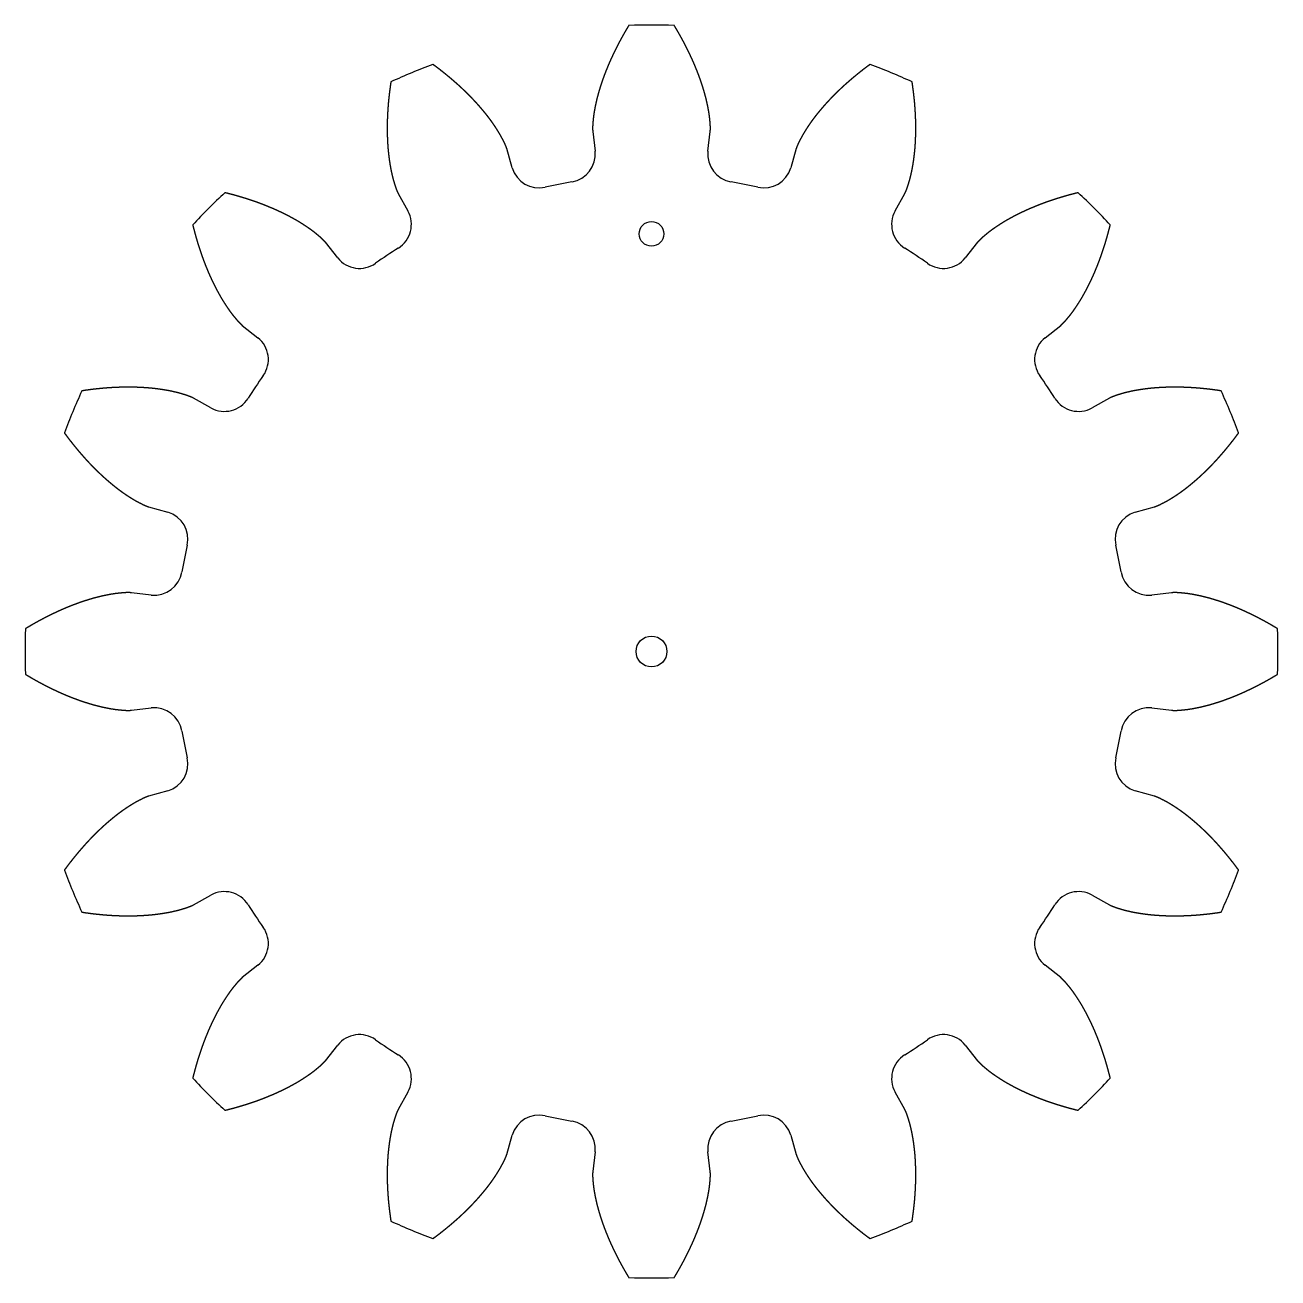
# Model space of a CAD drawing. Header units: millimetres. Extents: x -203 to 202, y -202 to 203.
import ezdxf

# ---------------------------------------------------------------- set-up
doc = ezdxf.new("R2010")
doc.units = ezdxf.units.MM
doc.layers.get('0').update_dxf_attribs({"linetype": 'CONTINUOUS'})

msp = doc.modelspace()

# ---------------------------------------------------------------- linework, layer by layer
for p, q in [((-18.98, 168.08), (-18.26, 161.69)), ((18.26, 161.69), (18.98, 168.08)), ((-45.01, 156.37), (-46.78, 162.55)), ((46.78, 162.55), (45.01, 156.37)), ((-81.86, 148.02), (-78.75, 142.4)), ((78.75, 142.4), (81.86, 148.02)), ((-101.42, 127.24), (-105.43, 132.27)), ((105.43, 132.27), (101.42, 127.24)), ((-132.27, 105.43), (-127.24, 101.42)), ((127.24, 101.42), (132.27, 105.43)), ((-142.4, 78.75), (-148.02, 81.86)), ((148.02, 81.86), (142.4, 78.75)), ((-162.55, 46.78), (-156.37, 45.01)), ((156.37, 45.01), (162.55, 46.78)), ((-161.69, 18.26), (-168.08, 18.98)), ((168.08, 18.98), (161.69, 18.26)), ((-168.08, -18.98), (-161.69, -18.26)), ((161.69, -18.26), (168.08, -18.98)), ((-156.37, -45.01), (-162.55, -46.78)), ((162.55, -46.78), (156.37, -45.01)), ((-148.02, -81.86), (-142.4, -78.75)), ((142.4, -78.75), (148.02, -81.86)), ((-127.24, -101.42), (-132.27, -105.43)), ((132.27, -105.43), (127.24, -101.42)), ((-105.43, -132.27), (-101.42, -127.24)), ((101.42, -127.24), (105.43, -132.27)), ((-78.75, -142.4), (-81.86, -148.02)), ((81.86, -148.02), (78.75, -142.4)), ((-46.78, -162.55), (-45.01, -156.37)), ((45.01, -156.37), (46.78, -162.55)), ((-18.26, -161.69), (-18.98, -168.08)), ((18.98, -168.08), (18.26, -161.69))]:
    msp.add_line(p, q)
for centre, radius in [((0, 135), 4), ((0, 0), 5)]:
    msp.add_circle(centre, radius)
for centre, radius, start, end in [((0, 0), 202.5, 87.9168, 92.0832), ((0, 0), 202.5, 110.4168, 114.5832), ((0, 0), 202.5, 65.4168, 69.5832), ((-27.2, 160.68), 9, -80.391, 6.4431), ((27.2, 160.68), 9, 173.5569, -99.609), ((-36.36, 158.86), 9, -163.9431, -77.109), ((36.36, 158.86), 9, -102.891, -16.0569), ((0, 0), 153.97, 99.609, 102.891), ((0, 0), 153.97, 77.109, 80.391), ((0, 0), 202.5, 132.9168, 137.0832), ((0, 0), 202.5, 42.9168, 47.0832), ((-86.62, 138.04), 9, -57.891, 28.9431), ((86.62, 138.04), 9, 151.0569, -122.109), ((0, 0), 153.97, 122.109, 125.391), ((0, 0), 153.97, 54.609, 57.891), ((-94.38, 132.85), 9, -141.4431, -54.609), ((94.38, 132.85), 9, -125.391, -38.5569), ((-132.85, 94.38), 9, -35.391, 51.4431), ((132.85, 94.38), 9, 128.5569, -144.609), ((0, 0), 153.97, 144.609, 147.891), ((0, 0), 153.97, 32.109, 35.391), ((0, 0), 202.5, 155.4168, 159.5832), ((-138.04, 86.62), 9, -118.9431, -32.109), ((138.04, 86.62), 9, -147.891, -61.0569), ((0, 0), 202.5, 20.4168, 24.5832), ((-158.86, 36.36), 9, -12.891, 73.9431), ((158.86, 36.36), 9, 106.0569, -167.109), ((0, 0), 153.97, 167.109, 170.391), ((0, 0), 153.97, 9.609, 12.891), ((-160.68, 27.2), 9, -96.4431, -9.609), ((160.68, 27.2), 9, -170.391, -83.5569), ((0, 0), 202.5, 177.9168, -177.9168), ((0, 0), 202.5, -2.0832, 2.0832), ((-160.68, -27.2), 9, 9.609, 96.4431), ((160.68, -27.2), 9, 83.5569, 170.391), ((0, 0), 153.97, -170.391, -167.109), ((0, 0), 153.97, -12.891, -9.609), ((-158.86, -36.36), 9, -73.9431, 12.891), ((158.86, -36.36), 9, 167.109, -106.0569), ((0, 0), 202.5, -159.5832, -155.4168), ((0, 0), 202.5, -24.5832, -20.4168), ((-138.04, -86.62), 9, 32.109, 118.9431), ((138.04, -86.62), 9, 61.0569, 147.891), ((0, 0), 153.97, -147.891, -144.609), ((0, 0), 153.97, -35.391, -32.109), ((-132.85, -94.38), 9, -51.4431, 35.391), ((132.85, -94.38), 9, 144.609, -128.5569), ((-94.38, -132.85), 9, 54.609, 141.4431), ((0, 0), 153.97, -125.391, -122.109), ((0, 0), 153.97, -57.891, -54.609), ((94.38, -132.85), 9, 38.5569, 125.391), ((-86.62, -138.04), 9, -28.9431, 57.891), ((86.62, -138.04), 9, 122.109, -151.0569), ((0, 0), 202.5, -137.0832, -132.9168), ((0, 0), 202.5, -47.0832, -42.9168), ((-36.36, -158.86), 9, 77.109, 163.9431), ((0, 0), 153.97, -102.891, -99.609), ((-27.2, -160.68), 9, -6.4431, 80.391), ((27.2, -160.68), 9, 99.609, -173.5569), ((0, 0), 153.97, -80.391, -77.109), ((36.36, -158.86), 9, 16.0569, 102.891), ((0, 0), 202.5, -114.5832, -110.4168), ((0, 0), 202.5, -69.5832, -65.4168), ((0, 0), 202.5, -92.0832, -87.9168)]:
    msp.add_arc(centre, radius, start, end)
for points in [[(-7.36, 202.37), (-7.42, 202.27), (-7.53, 202.08), (-7.7, 201.8), (-7.93, 201.42), (-8.21, 200.94), (-8.49, 200.47), (-8.77, 199.99), (-9.04, 199.51), (-9.31, 199.03), (-9.57, 198.55), (-9.84, 198.07), (-10.1, 197.59), (-10.35, 197.11), (-10.61, 196.63), (-10.86, 196.15), (-11.11, 195.67), (-11.35, 195.18), (-11.6, 194.7), (-11.84, 194.21), (-12.07, 193.73), (-12.31, 193.24), (-12.54, 192.76), (-12.76, 192.27), (-12.99, 191.78), (-13.21, 191.3), (-13.42, 190.81), (-13.64, 190.32), (-13.85, 189.83), (-14.06, 189.34), (-14.26, 188.85), (-14.46, 188.36), (-14.66, 187.87), (-14.85, 187.38), (-15.04, 186.89), (-15.23, 186.4), (-15.41, 185.9), (-15.59, 185.41), (-15.77, 184.92), (-15.94, 184.43), (-16.11, 183.93), (-16.27, 183.44), (-16.43, 182.94), (-16.59, 182.45), (-16.74, 181.95), (-16.89, 181.46), (-17.04, 180.96), (-17.18, 180.47), (-17.31, 179.97), (-17.45, 179.48), (-17.57, 178.98), (-17.7, 178.48), (-17.82, 177.99), (-17.93, 177.49), (-18.04, 176.99), (-18.15, 176.5), (-18.25, 176), (-18.34, 175.5), (-18.43, 175.01), (-18.52, 174.51), (-18.6, 174.01), (-18.68, 173.52), (-18.74, 173.02), (-18.8, 172.52), (-18.85, 172.03), (-18.9, 171.53), (-18.94, 171.04), (-18.98, 170.54), (-19.01, 170.05), (-19.04, 169.55), (-19.04, 169.06), (-19.03, 168.67), (-19.01, 168.37), (-18.99, 168.17), (-18.98, 168.08)], [(18.98, 168.08), (18.99, 168.17), (19.01, 168.37), (19.03, 168.67), (19.04, 169.06), (19.04, 169.55), (19.01, 170.05), (18.98, 170.54), (18.94, 171.04), (18.9, 171.53), (18.85, 172.03), (18.8, 172.52), (18.74, 173.02), (18.68, 173.52), (18.6, 174.01), (18.52, 174.51), (18.43, 175.01), (18.34, 175.5), (18.25, 176), (18.15, 176.5), (18.04, 176.99), (17.93, 177.49), (17.82, 177.99), (17.7, 178.48), (17.57, 178.98), (17.45, 179.48), (17.31, 179.97), (17.18, 180.47), (17.04, 180.96), (16.89, 181.46), (16.74, 181.95), (16.59, 182.45), (16.43, 182.94), (16.27, 183.44), (16.11, 183.93), (15.94, 184.43), (15.77, 184.92), (15.59, 185.41), (15.41, 185.9), (15.23, 186.4), (15.04, 186.89), (14.85, 187.38), (14.66, 187.87), (14.46, 188.36), (14.26, 188.85), (14.06, 189.34), (13.85, 189.83), (13.64, 190.32), (13.42, 190.81), (13.21, 191.3), (12.99, 191.78), (12.76, 192.27), (12.54, 192.76), (12.31, 193.24), (12.07, 193.73), (11.84, 194.21), (11.6, 194.7), (11.35, 195.18), (11.11, 195.67), (10.86, 196.15), (10.61, 196.63), (10.35, 197.11), (10.1, 197.59), (9.84, 198.07), (9.57, 198.55), (9.31, 199.03), (9.04, 199.51), (8.77, 199.99), (8.49, 200.47), (8.21, 200.94), (7.93, 201.42), (7.7, 201.8), (7.53, 202.08), (7.42, 202.27), (7.36, 202.37)], [(-46.78, 162.55), (-46.81, 162.64), (-46.87, 162.83), (-46.96, 163.11), (-47.1, 163.48), (-47.3, 163.93), (-47.51, 164.38), (-47.73, 164.82), (-47.96, 165.27), (-48.18, 165.71), (-48.42, 166.15), (-48.65, 166.59), (-48.9, 167.02), (-49.15, 167.46), (-49.41, 167.89), (-49.67, 168.31), (-49.94, 168.74), (-50.22, 169.16), (-50.49, 169.59), (-50.78, 170.01), (-51.06, 170.43), (-51.36, 170.84), (-51.65, 171.26), (-51.95, 171.67), (-52.26, 172.08), (-52.56, 172.49), (-52.88, 172.9), (-53.19, 173.3), (-53.51, 173.71), (-53.84, 174.11), (-54.16, 174.51), (-54.49, 174.91), (-54.83, 175.31), (-55.17, 175.7), (-55.51, 176.09), (-55.85, 176.49), (-56.2, 176.88), (-56.55, 177.26), (-56.91, 177.65), (-57.26, 178.04), (-57.62, 178.42), (-57.99, 178.8), (-58.35, 179.18), (-58.72, 179.56), (-59.1, 179.93), (-59.47, 180.31), (-59.85, 180.68), (-60.23, 181.05), (-60.62, 181.42), (-61, 181.79), (-61.39, 182.16), (-61.79, 182.52), (-62.18, 182.88), (-62.58, 183.24), (-62.98, 183.6), (-63.39, 183.96), (-63.79, 184.32), (-64.2, 184.67), (-64.61, 185.02), (-65.03, 185.37), (-65.45, 185.72), (-65.87, 186.07), (-66.29, 186.42), (-66.71, 186.76), (-67.14, 187.1), (-67.57, 187.44), (-68, 187.78), (-68.43, 188.12), (-68.87, 188.45), (-69.31, 188.79), (-69.75, 189.12), (-70.11, 189.38), (-70.37, 189.58), (-70.55, 189.71), (-70.64, 189.78)], [(70.64, 189.78), (70.55, 189.71), (70.37, 189.58), (70.11, 189.38), (69.75, 189.12), (69.31, 188.79), (68.87, 188.45), (68.43, 188.12), (68, 187.78), (67.57, 187.44), (67.14, 187.1), (66.71, 186.76), (66.29, 186.42), (65.87, 186.07), (65.45, 185.72), (65.03, 185.37), (64.61, 185.02), (64.2, 184.67), (63.79, 184.32), (63.39, 183.96), (62.98, 183.6), (62.58, 183.24), (62.18, 182.88), (61.79, 182.52), (61.39, 182.16), (61, 181.79), (60.62, 181.42), (60.23, 181.05), (59.85, 180.68), (59.47, 180.31), (59.1, 179.93), (58.72, 179.56), (58.35, 179.18), (57.99, 178.8), (57.62, 178.42), (57.26, 178.04), (56.91, 177.65), (56.55, 177.26), (56.2, 176.88), (55.85, 176.49), (55.51, 176.09), (55.17, 175.7), (54.83, 175.31), (54.49, 174.91), (54.16, 174.51), (53.84, 174.11), (53.51, 173.71), (53.19, 173.3), (52.88, 172.9), (52.56, 172.49), (52.26, 172.08), (51.95, 171.67), (51.65, 171.26), (51.36, 170.84), (51.06, 170.43), (50.78, 170.01), (50.49, 169.59), (50.22, 169.16), (49.94, 168.74), (49.67, 168.31), (49.41, 167.89), (49.15, 167.46), (48.9, 167.02), (48.65, 166.59), (48.42, 166.15), (48.18, 165.71), (47.96, 165.27), (47.73, 164.82), (47.51, 164.38), (47.3, 163.93), (47.1, 163.48), (46.96, 163.11), (46.87, 162.83), (46.81, 162.64), (46.78, 162.55)], [(-84.24, 184.15), (-84.26, 184.04), (-84.29, 183.82), (-84.34, 183.49), (-84.41, 183.05), (-84.48, 182.5), (-84.56, 181.96), (-84.63, 181.41), (-84.7, 180.87), (-84.76, 180.32), (-84.83, 179.78), (-84.89, 179.23), (-84.94, 178.69), (-85, 178.15), (-85.05, 177.6), (-85.1, 177.06), (-85.14, 176.52), (-85.18, 175.98), (-85.22, 175.44), (-85.26, 174.9), (-85.29, 174.36), (-85.32, 173.83), (-85.35, 173.29), (-85.37, 172.75), (-85.39, 172.22), (-85.41, 171.68), (-85.42, 171.15), (-85.43, 170.61), (-85.44, 170.08), (-85.44, 169.55), (-85.44, 169.02), (-85.44, 168.49), (-85.44, 167.96), (-85.43, 167.43), (-85.41, 166.91), (-85.4, 166.38), (-85.38, 165.86), (-85.36, 165.33), (-85.33, 164.81), (-85.3, 164.29), (-85.27, 163.77), (-85.23, 163.25), (-85.19, 162.73), (-85.15, 162.21), (-85.1, 161.7), (-85.05, 161.18), (-84.99, 160.67), (-84.93, 160.16), (-84.87, 159.65), (-84.8, 159.14), (-84.73, 158.63), (-84.65, 158.12), (-84.57, 157.62), (-84.49, 157.12), (-84.4, 156.62), (-84.31, 156.12), (-84.21, 155.62), (-84.11, 155.13), (-84, 154.63), (-83.89, 154.14), (-83.78, 153.65), (-83.66, 153.16), (-83.53, 152.68), (-83.39, 152.2), (-83.25, 151.72), (-83.1, 151.24), (-82.95, 150.77), (-82.8, 150.3), (-82.64, 149.83), (-82.47, 149.36), (-82.29, 148.9), (-82.13, 148.54), (-82, 148.28), (-81.9, 148.1), (-81.86, 148.02)], [(81.86, 148.02), (81.9, 148.1), (82, 148.28), (82.13, 148.54), (82.29, 148.9), (82.47, 149.36), (82.64, 149.83), (82.8, 150.3), (82.95, 150.77), (83.1, 151.24), (83.25, 151.72), (83.39, 152.2), (83.53, 152.68), (83.66, 153.16), (83.78, 153.65), (83.89, 154.14), (84, 154.63), (84.11, 155.13), (84.21, 155.62), (84.31, 156.12), (84.4, 156.62), (84.49, 157.12), (84.57, 157.62), (84.65, 158.12), (84.73, 158.63), (84.8, 159.14), (84.87, 159.65), (84.93, 160.16), (84.99, 160.67), (85.05, 161.18), (85.1, 161.7), (85.15, 162.21), (85.19, 162.73), (85.23, 163.25), (85.27, 163.77), (85.3, 164.29), (85.33, 164.81), (85.36, 165.33), (85.38, 165.86), (85.4, 166.38), (85.41, 166.91), (85.43, 167.43), (85.44, 167.96), (85.44, 168.49), (85.44, 169.02), (85.44, 169.55), (85.44, 170.08), (85.43, 170.61), (85.42, 171.15), (85.41, 171.68), (85.39, 172.22), (85.37, 172.75), (85.35, 173.29), (85.32, 173.83), (85.29, 174.36), (85.26, 174.9), (85.22, 175.44), (85.18, 175.98), (85.14, 176.52), (85.1, 177.06), (85.05, 177.6), (85, 178.15), (84.94, 178.69), (84.89, 179.23), (84.83, 179.78), (84.76, 180.32), (84.7, 180.87), (84.63, 181.41), (84.56, 181.96), (84.48, 182.5), (84.41, 183.05), (84.34, 183.49), (84.29, 183.82), (84.26, 184.04), (84.24, 184.15)], [(-105.43, 132.27), (-105.49, 132.35), (-105.61, 132.5), (-105.81, 132.72), (-106.08, 133.01), (-106.43, 133.35), (-106.8, 133.68), (-107.17, 134.01), (-107.55, 134.33), (-107.93, 134.65), (-108.31, 134.97), (-108.7, 135.29), (-109.09, 135.6), (-109.49, 135.9), (-109.89, 136.2), (-110.3, 136.49), (-110.71, 136.78), (-111.13, 137.07), (-111.55, 137.35), (-111.97, 137.63), (-112.4, 137.91), (-112.83, 138.18), (-113.26, 138.46), (-113.69, 138.72), (-114.13, 138.99), (-114.57, 139.25), (-115.02, 139.5), (-115.46, 139.76), (-115.91, 140.01), (-116.37, 140.25), (-116.82, 140.5), (-117.28, 140.74), (-117.74, 140.98), (-118.2, 141.22), (-118.67, 141.45), (-119.14, 141.68), (-119.61, 141.91), (-120.08, 142.13), (-120.56, 142.35), (-121.03, 142.57), (-121.51, 142.79), (-122, 143), (-122.48, 143.21), (-122.97, 143.42), (-123.46, 143.62), (-123.95, 143.82), (-124.44, 144.02), (-124.93, 144.22), (-125.43, 144.41), (-125.93, 144.61), (-126.43, 144.8), (-126.93, 144.98), (-127.44, 145.17), (-127.94, 145.35), (-128.45, 145.52), (-128.96, 145.7), (-129.47, 145.87), (-129.99, 146.04), (-130.5, 146.21), (-131.02, 146.38), (-131.54, 146.54), (-132.06, 146.7), (-132.58, 146.86), (-133.1, 147.01), (-133.63, 147.17), (-134.16, 147.32), (-134.68, 147.47), (-135.21, 147.61), (-135.75, 147.75), (-136.28, 147.89), (-136.81, 148.03), (-137.24, 148.14), (-137.57, 148.22), (-137.78, 148.27), (-137.89, 148.3)], [(137.89, 148.3), (137.78, 148.27), (137.57, 148.22), (137.24, 148.14), (136.81, 148.03), (136.28, 147.89), (135.75, 147.75), (135.21, 147.61), (134.68, 147.47), (134.16, 147.32), (133.63, 147.17), (133.1, 147.01), (132.58, 146.86), (132.06, 146.7), (131.54, 146.54), (131.02, 146.38), (130.5, 146.21), (129.99, 146.04), (129.47, 145.87), (128.96, 145.7), (128.45, 145.52), (127.94, 145.35), (127.44, 145.17), (126.93, 144.98), (126.43, 144.8), (125.93, 144.61), (125.43, 144.41), (124.93, 144.22), (124.44, 144.02), (123.95, 143.82), (123.46, 143.62), (122.97, 143.42), (122.48, 143.21), (122, 143), (121.51, 142.79), (121.03, 142.57), (120.56, 142.35), (120.08, 142.13), (119.61, 141.91), (119.14, 141.68), (118.67, 141.45), (118.2, 141.22), (117.74, 140.98), (117.28, 140.74), (116.82, 140.5), (116.37, 140.25), (115.91, 140.01), (115.46, 139.76), (115.02, 139.5), (114.57, 139.25), (114.13, 138.99), (113.69, 138.72), (113.26, 138.46), (112.83, 138.18), (112.4, 137.91), (111.97, 137.63), (111.55, 137.35), (111.13, 137.07), (110.71, 136.78), (110.3, 136.49), (109.89, 136.2), (109.49, 135.9), (109.09, 135.6), (108.7, 135.29), (108.31, 134.97), (107.93, 134.65), (107.55, 134.33), (107.17, 134.01), (106.8, 133.68), (106.43, 133.35), (106.08, 133.01), (105.81, 132.72), (105.61, 132.5), (105.49, 132.35), (105.43, 132.27)], [(-148.3, 137.89), (-148.27, 137.78), (-148.22, 137.57), (-148.14, 137.24), (-148.03, 136.81), (-147.89, 136.28), (-147.75, 135.75), (-147.61, 135.21), (-147.47, 134.68), (-147.32, 134.16), (-147.17, 133.63), (-147.01, 133.1), (-146.86, 132.58), (-146.7, 132.06), (-146.54, 131.54), (-146.38, 131.02), (-146.21, 130.5), (-146.04, 129.99), (-145.87, 129.47), (-145.7, 128.96), (-145.52, 128.45), (-145.35, 127.94), (-145.17, 127.44), (-144.98, 126.93), (-144.8, 126.43), (-144.61, 125.93), (-144.41, 125.43), (-144.22, 124.93), (-144.02, 124.44), (-143.82, 123.95), (-143.62, 123.46), (-143.42, 122.97), (-143.21, 122.48), (-143, 122), (-142.79, 121.51), (-142.57, 121.03), (-142.35, 120.56), (-142.13, 120.08), (-141.91, 119.61), (-141.68, 119.14), (-141.45, 118.67), (-141.22, 118.2), (-140.98, 117.74), (-140.74, 117.28), (-140.5, 116.82), (-140.25, 116.37), (-140.01, 115.91), (-139.76, 115.46), (-139.5, 115.02), (-139.25, 114.57), (-138.99, 114.13), (-138.72, 113.69), (-138.46, 113.26), (-138.18, 112.83), (-137.91, 112.4), (-137.63, 111.97), (-137.35, 111.55), (-137.07, 111.13), (-136.78, 110.71), (-136.49, 110.3), (-136.2, 109.89), (-135.9, 109.49), (-135.6, 109.09), (-135.29, 108.7), (-134.97, 108.31), (-134.65, 107.93), (-134.33, 107.55), (-134.01, 107.17), (-133.68, 106.8), (-133.35, 106.43), (-133.01, 106.08), (-132.72, 105.81), (-132.5, 105.61), (-132.35, 105.49), (-132.27, 105.43)], [(132.27, 105.43), (132.35, 105.49), (132.5, 105.61), (132.72, 105.81), (133.01, 106.08), (133.35, 106.43), (133.68, 106.8), (134.01, 107.17), (134.33, 107.55), (134.65, 107.93), (134.97, 108.31), (135.29, 108.7), (135.6, 109.09), (135.9, 109.49), (136.2, 109.89), (136.49, 110.3), (136.78, 110.71), (137.07, 111.13), (137.35, 111.55), (137.63, 111.97), (137.91, 112.4), (138.18, 112.83), (138.46, 113.26), (138.72, 113.69), (138.99, 114.13), (139.25, 114.57), (139.5, 115.02), (139.76, 115.46), (140.01, 115.91), (140.25, 116.37), (140.5, 116.82), (140.74, 117.28), (140.98, 117.74), (141.22, 118.2), (141.45, 118.67), (141.68, 119.14), (141.91, 119.61), (142.13, 120.08), (142.35, 120.56), (142.57, 121.03), (142.79, 121.51), (143, 122), (143.21, 122.48), (143.42, 122.97), (143.62, 123.46), (143.82, 123.95), (144.02, 124.44), (144.22, 124.93), (144.41, 125.43), (144.61, 125.93), (144.8, 126.43), (144.98, 126.93), (145.17, 127.44), (145.35, 127.94), (145.52, 128.45), (145.7, 128.96), (145.87, 129.47), (146.04, 129.99), (146.21, 130.5), (146.38, 131.02), (146.54, 131.54), (146.7, 132.06), (146.86, 132.58), (147.01, 133.1), (147.17, 133.63), (147.32, 134.16), (147.47, 134.68), (147.61, 135.21), (147.75, 135.75), (147.89, 136.28), (148.03, 136.81), (148.14, 137.24), (148.22, 137.57), (148.27, 137.78), (148.3, 137.89)], [(-148.02, 81.86), (-148.1, 81.9), (-148.28, 82), (-148.54, 82.13), (-148.9, 82.29), (-149.36, 82.47), (-149.83, 82.64), (-150.3, 82.8), (-150.77, 82.95), (-151.24, 83.1), (-151.72, 83.25), (-152.2, 83.39), (-152.68, 83.53), (-153.16, 83.66), (-153.65, 83.78), (-154.14, 83.89), (-154.63, 84), (-155.13, 84.11), (-155.62, 84.21), (-156.12, 84.31), (-156.62, 84.4), (-157.12, 84.49), (-157.62, 84.57), (-158.12, 84.65), (-158.63, 84.73), (-159.14, 84.8), (-159.65, 84.87), (-160.16, 84.93), (-160.67, 84.99), (-161.18, 85.05), (-161.7, 85.1), (-162.21, 85.15), (-162.73, 85.19), (-163.25, 85.23), (-163.77, 85.27), (-164.29, 85.3), (-164.81, 85.33), (-165.33, 85.36), (-165.86, 85.38), (-166.38, 85.4), (-166.91, 85.41), (-167.43, 85.43), (-167.96, 85.44), (-168.49, 85.44), (-169.02, 85.44), (-169.55, 85.44), (-170.08, 85.44), (-170.61, 85.43), (-171.15, 85.42), (-171.68, 85.41), (-172.22, 85.39), (-172.75, 85.37), (-173.29, 85.35), (-173.83, 85.32), (-174.36, 85.29), (-174.9, 85.26), (-175.44, 85.22), (-175.98, 85.18), (-176.52, 85.14), (-177.06, 85.1), (-177.6, 85.05), (-178.15, 85), (-178.69, 84.94), (-179.23, 84.89), (-179.78, 84.83), (-180.32, 84.76), (-180.87, 84.7), (-181.41, 84.63), (-181.96, 84.56), (-182.5, 84.48), (-183.05, 84.41), (-183.49, 84.34), (-183.82, 84.29), (-184.04, 84.26), (-184.15, 84.24)], [(184.15, 84.24), (184.04, 84.26), (183.82, 84.29), (183.49, 84.34), (183.05, 84.41), (182.5, 84.48), (181.96, 84.56), (181.41, 84.63), (180.87, 84.7), (180.32, 84.76), (179.78, 84.83), (179.23, 84.89), (178.69, 84.94), (178.15, 85), (177.6, 85.05), (177.06, 85.1), (176.52, 85.14), (175.98, 85.18), (175.44, 85.22), (174.9, 85.26), (174.36, 85.29), (173.83, 85.32), (173.29, 85.35), (172.75, 85.37), (172.22, 85.39), (171.68, 85.41), (171.15, 85.42), (170.61, 85.43), (170.08, 85.44), (169.55, 85.44), (169.02, 85.44), (168.49, 85.44), (167.96, 85.44), (167.43, 85.43), (166.91, 85.41), (166.38, 85.4), (165.86, 85.38), (165.33, 85.36), (164.81, 85.33), (164.29, 85.3), (163.77, 85.27), (163.25, 85.23), (162.73, 85.19), (162.21, 85.15), (161.7, 85.1), (161.18, 85.05), (160.67, 84.99), (160.16, 84.93), (159.65, 84.87), (159.14, 84.8), (158.63, 84.73), (158.12, 84.65), (157.62, 84.57), (157.12, 84.49), (156.62, 84.4), (156.12, 84.31), (155.62, 84.21), (155.13, 84.11), (154.63, 84), (154.14, 83.89), (153.65, 83.78), (153.16, 83.66), (152.68, 83.53), (152.2, 83.39), (151.72, 83.25), (151.24, 83.1), (150.77, 82.95), (150.3, 82.8), (149.83, 82.64), (149.36, 82.47), (148.9, 82.29), (148.54, 82.13), (148.28, 82), (148.1, 81.9), (148.02, 81.86)], [(-189.78, 70.64), (-189.71, 70.55), (-189.58, 70.37), (-189.38, 70.11), (-189.12, 69.75), (-188.79, 69.31), (-188.45, 68.87), (-188.12, 68.43), (-187.78, 68), (-187.44, 67.57), (-187.1, 67.14), (-186.76, 66.71), (-186.42, 66.29), (-186.07, 65.87), (-185.72, 65.45), (-185.37, 65.03), (-185.02, 64.61), (-184.67, 64.2), (-184.32, 63.79), (-183.96, 63.39), (-183.6, 62.98), (-183.24, 62.58), (-182.88, 62.18), (-182.52, 61.79), (-182.16, 61.39), (-181.79, 61), (-181.42, 60.62), (-181.05, 60.23), (-180.68, 59.85), (-180.31, 59.47), (-179.93, 59.1), (-179.56, 58.72), (-179.18, 58.35), (-178.8, 57.99), (-178.42, 57.62), (-178.04, 57.26), (-177.65, 56.91), (-177.26, 56.55), (-176.88, 56.2), (-176.49, 55.85), (-176.09, 55.51), (-175.7, 55.17), (-175.31, 54.83), (-174.91, 54.49), (-174.51, 54.16), (-174.11, 53.84), (-173.71, 53.51), (-173.3, 53.19), (-172.9, 52.88), (-172.49, 52.56), (-172.08, 52.26), (-171.67, 51.95), (-171.26, 51.65), (-170.84, 51.36), (-170.43, 51.06), (-170.01, 50.78), (-169.59, 50.49), (-169.16, 50.22), (-168.74, 49.94), (-168.31, 49.67), (-167.89, 49.41), (-167.46, 49.15), (-167.02, 48.9), (-166.59, 48.65), (-166.15, 48.42), (-165.71, 48.18), (-165.27, 47.96), (-164.82, 47.73), (-164.38, 47.51), (-163.93, 47.3), (-163.48, 47.1), (-163.11, 46.96), (-162.83, 46.87), (-162.64, 46.81), (-162.55, 46.78)], [(162.55, 46.78), (162.64, 46.81), (162.83, 46.87), (163.11, 46.96), (163.48, 47.1), (163.93, 47.3), (164.38, 47.51), (164.82, 47.73), (165.27, 47.96), (165.71, 48.18), (166.15, 48.42), (166.59, 48.65), (167.02, 48.9), (167.46, 49.15), (167.89, 49.41), (168.31, 49.67), (168.74, 49.94), (169.16, 50.22), (169.59, 50.49), (170.01, 50.78), (170.43, 51.06), (170.84, 51.36), (171.26, 51.65), (171.67, 51.95), (172.08, 52.26), (172.49, 52.56), (172.9, 52.88), (173.3, 53.19), (173.71, 53.51), (174.11, 53.84), (174.51, 54.16), (174.91, 54.49), (175.31, 54.83), (175.7, 55.17), (176.09, 55.51), (176.49, 55.85), (176.88, 56.2), (177.26, 56.55), (177.65, 56.91), (178.04, 57.26), (178.42, 57.62), (178.8, 57.99), (179.18, 58.35), (179.56, 58.72), (179.93, 59.1), (180.31, 59.47), (180.68, 59.85), (181.05, 60.23), (181.42, 60.62), (181.79, 61), (182.16, 61.39), (182.52, 61.79), (182.88, 62.18), (183.24, 62.58), (183.6, 62.98), (183.96, 63.39), (184.32, 63.79), (184.67, 64.2), (185.02, 64.61), (185.37, 65.03), (185.72, 65.45), (186.07, 65.87), (186.42, 66.29), (186.76, 66.71), (187.1, 67.14), (187.44, 67.57), (187.78, 68), (188.12, 68.43), (188.45, 68.87), (188.79, 69.31), (189.12, 69.75), (189.38, 70.11), (189.58, 70.37), (189.71, 70.55), (189.78, 70.64)], [(-168.08, 18.98), (-168.17, 18.99), (-168.37, 19.01), (-168.67, 19.03), (-169.06, 19.04), (-169.55, 19.04), (-170.05, 19.01), (-170.54, 18.98), (-171.04, 18.94), (-171.53, 18.9), (-172.03, 18.85), (-172.52, 18.8), (-173.02, 18.74), (-173.52, 18.68), (-174.01, 18.6), (-174.51, 18.52), (-175.01, 18.43), (-175.5, 18.34), (-176, 18.25), (-176.5, 18.15), (-176.99, 18.04), (-177.49, 17.93), (-177.99, 17.82), (-178.48, 17.7), (-178.98, 17.57), (-179.48, 17.45), (-179.97, 17.31), (-180.47, 17.18), (-180.96, 17.04), (-181.46, 16.89), (-181.95, 16.74), (-182.45, 16.59), (-182.94, 16.43), (-183.44, 16.27), (-183.93, 16.11), (-184.43, 15.94), (-184.92, 15.77), (-185.41, 15.59), (-185.9, 15.41), (-186.4, 15.23), (-186.89, 15.04), (-187.38, 14.85), (-187.87, 14.66), (-188.36, 14.46), (-188.85, 14.26), (-189.34, 14.06), (-189.83, 13.85), (-190.32, 13.64), (-190.81, 13.42), (-191.3, 13.21), (-191.78, 12.99), (-192.27, 12.76), (-192.76, 12.54), (-193.24, 12.31), (-193.73, 12.07), (-194.21, 11.84), (-194.7, 11.6), (-195.18, 11.35), (-195.67, 11.11), (-196.15, 10.86), (-196.63, 10.61), (-197.11, 10.35), (-197.59, 10.1), (-198.07, 9.84), (-198.55, 9.57), (-199.03, 9.31), (-199.51, 9.04), (-199.99, 8.77), (-200.47, 8.49), (-200.94, 8.21), (-201.42, 7.93), (-201.8, 7.7), (-202.08, 7.53), (-202.27, 7.42), (-202.37, 7.36)], [(202.37, 7.36), (202.27, 7.42), (202.08, 7.53), (201.8, 7.7), (201.42, 7.93), (200.94, 8.21), (200.47, 8.49), (199.99, 8.77), (199.51, 9.04), (199.03, 9.31), (198.55, 9.57), (198.07, 9.84), (197.59, 10.1), (197.11, 10.35), (196.63, 10.61), (196.15, 10.86), (195.67, 11.11), (195.18, 11.35), (194.7, 11.6), (194.21, 11.84), (193.73, 12.07), (193.24, 12.31), (192.76, 12.54), (192.27, 12.76), (191.78, 12.99), (191.3, 13.21), (190.81, 13.42), (190.32, 13.64), (189.83, 13.85), (189.34, 14.06), (188.85, 14.26), (188.36, 14.46), (187.87, 14.66), (187.38, 14.85), (186.89, 15.04), (186.4, 15.23), (185.9, 15.41), (185.41, 15.59), (184.92, 15.77), (184.43, 15.94), (183.93, 16.11), (183.44, 16.27), (182.94, 16.43), (182.45, 16.59), (181.95, 16.74), (181.46, 16.89), (180.96, 17.04), (180.47, 17.18), (179.97, 17.31), (179.48, 17.45), (178.98, 17.57), (178.48, 17.7), (177.99, 17.82), (177.49, 17.93), (176.99, 18.04), (176.5, 18.15), (176, 18.25), (175.5, 18.34), (175.01, 18.43), (174.51, 18.52), (174.01, 18.6), (173.52, 18.68), (173.02, 18.74), (172.52, 18.8), (172.03, 18.85), (171.53, 18.9), (171.04, 18.94), (170.54, 18.98), (170.05, 19.01), (169.55, 19.04), (169.06, 19.04), (168.67, 19.03), (168.37, 19.01), (168.17, 18.99), (168.08, 18.98)], [(-202.37, -7.36), (-202.27, -7.42), (-202.08, -7.53), (-201.8, -7.7), (-201.42, -7.93), (-200.94, -8.21), (-200.47, -8.49), (-199.99, -8.77), (-199.51, -9.04), (-199.03, -9.31), (-198.55, -9.57), (-198.07, -9.84), (-197.59, -10.1), (-197.11, -10.35), (-196.63, -10.61), (-196.15, -10.86), (-195.67, -11.11), (-195.18, -11.35), (-194.7, -11.6), (-194.21, -11.84), (-193.73, -12.07), (-193.24, -12.31), (-192.76, -12.54), (-192.27, -12.76), (-191.78, -12.99), (-191.3, -13.21), (-190.81, -13.42), (-190.32, -13.64), (-189.83, -13.85), (-189.34, -14.06), (-188.85, -14.26), (-188.36, -14.46), (-187.87, -14.66), (-187.38, -14.85), (-186.89, -15.04), (-186.4, -15.23), (-185.9, -15.41), (-185.41, -15.59), (-184.92, -15.77), (-184.43, -15.94), (-183.93, -16.11), (-183.44, -16.27), (-182.94, -16.43), (-182.45, -16.59), (-181.95, -16.74), (-181.46, -16.89), (-180.96, -17.04), (-180.47, -17.18), (-179.97, -17.31), (-179.48, -17.45), (-178.98, -17.57), (-178.48, -17.7), (-177.99, -17.82), (-177.49, -17.93), (-176.99, -18.04), (-176.5, -18.15), (-176, -18.25), (-175.5, -18.34), (-175.01, -18.43), (-174.51, -18.52), (-174.01, -18.6), (-173.52, -18.68), (-173.02, -18.74), (-172.52, -18.8), (-172.03, -18.85), (-171.53, -18.9), (-171.04, -18.94), (-170.54, -18.98), (-170.05, -19.01), (-169.55, -19.04), (-169.06, -19.04), (-168.67, -19.03), (-168.37, -19.01), (-168.17, -18.99), (-168.08, -18.98)], [(168.08, -18.98), (168.17, -18.99), (168.37, -19.01), (168.67, -19.03), (169.06, -19.04), (169.55, -19.04), (170.05, -19.01), (170.54, -18.98), (171.04, -18.94), (171.53, -18.9), (172.03, -18.85), (172.52, -18.8), (173.02, -18.74), (173.52, -18.68), (174.01, -18.6), (174.51, -18.52), (175.01, -18.43), (175.5, -18.34), (176, -18.25), (176.5, -18.15), (176.99, -18.04), (177.49, -17.93), (177.99, -17.82), (178.48, -17.7), (178.98, -17.57), (179.48, -17.45), (179.97, -17.31), (180.47, -17.18), (180.96, -17.04), (181.46, -16.89), (181.95, -16.74), (182.45, -16.59), (182.94, -16.43), (183.44, -16.27), (183.93, -16.11), (184.43, -15.94), (184.92, -15.77), (185.41, -15.59), (185.9, -15.41), (186.4, -15.23), (186.89, -15.04), (187.38, -14.85), (187.87, -14.66), (188.36, -14.46), (188.85, -14.26), (189.34, -14.06), (189.83, -13.85), (190.32, -13.64), (190.81, -13.42), (191.3, -13.21), (191.78, -12.99), (192.27, -12.76), (192.76, -12.54), (193.24, -12.31), (193.73, -12.07), (194.21, -11.84), (194.7, -11.6), (195.18, -11.35), (195.67, -11.11), (196.15, -10.86), (196.63, -10.61), (197.11, -10.35), (197.59, -10.1), (198.07, -9.84), (198.55, -9.57), (199.03, -9.31), (199.51, -9.04), (199.99, -8.77), (200.47, -8.49), (200.94, -8.21), (201.42, -7.93), (201.8, -7.7), (202.08, -7.53), (202.27, -7.42), (202.37, -7.36)], [(-162.55, -46.78), (-162.64, -46.81), (-162.83, -46.87), (-163.11, -46.96), (-163.48, -47.1), (-163.93, -47.3), (-164.38, -47.51), (-164.82, -47.73), (-165.27, -47.96), (-165.71, -48.18), (-166.15, -48.42), (-166.59, -48.65), (-167.02, -48.9), (-167.46, -49.15), (-167.89, -49.41), (-168.31, -49.67), (-168.74, -49.94), (-169.16, -50.22), (-169.59, -50.49), (-170.01, -50.78), (-170.43, -51.06), (-170.84, -51.36), (-171.26, -51.65), (-171.67, -51.95), (-172.08, -52.26), (-172.49, -52.56), (-172.9, -52.88), (-173.3, -53.19), (-173.71, -53.51), (-174.11, -53.84), (-174.51, -54.16), (-174.91, -54.49), (-175.31, -54.83), (-175.7, -55.17), (-176.09, -55.51), (-176.49, -55.85), (-176.88, -56.2), (-177.26, -56.55), (-177.65, -56.91), (-178.04, -57.26), (-178.42, -57.62), (-178.8, -57.99), (-179.18, -58.35), (-179.56, -58.72), (-179.93, -59.1), (-180.31, -59.47), (-180.68, -59.85), (-181.05, -60.23), (-181.42, -60.62), (-181.79, -61), (-182.16, -61.39), (-182.52, -61.79), (-182.88, -62.18), (-183.24, -62.58), (-183.6, -62.98), (-183.96, -63.39), (-184.32, -63.79), (-184.67, -64.2), (-185.02, -64.61), (-185.37, -65.03), (-185.72, -65.45), (-186.07, -65.87), (-186.42, -66.29), (-186.76, -66.71), (-187.1, -67.14), (-187.44, -67.57), (-187.78, -68), (-188.12, -68.43), (-188.45, -68.87), (-188.79, -69.31), (-189.12, -69.75), (-189.38, -70.11), (-189.58, -70.37), (-189.71, -70.55), (-189.78, -70.64)], [(189.78, -70.64), (189.71, -70.55), (189.58, -70.37), (189.38, -70.11), (189.12, -69.75), (188.79, -69.31), (188.45, -68.87), (188.12, -68.43), (187.78, -68), (187.44, -67.57), (187.1, -67.14), (186.76, -66.71), (186.42, -66.29), (186.07, -65.87), (185.72, -65.45), (185.37, -65.03), (185.02, -64.61), (184.67, -64.2), (184.32, -63.79), (183.96, -63.39), (183.6, -62.98), (183.24, -62.58), (182.88, -62.18), (182.52, -61.79), (182.16, -61.39), (181.79, -61), (181.42, -60.62), (181.05, -60.23), (180.68, -59.85), (180.31, -59.47), (179.93, -59.1), (179.56, -58.72), (179.18, -58.35), (178.8, -57.99), (178.42, -57.62), (178.04, -57.26), (177.65, -56.91), (177.26, -56.55), (176.88, -56.2), (176.49, -55.85), (176.09, -55.51), (175.7, -55.17), (175.31, -54.83), (174.91, -54.49), (174.51, -54.16), (174.11, -53.84), (173.71, -53.51), (173.3, -53.19), (172.9, -52.88), (172.49, -52.56), (172.08, -52.26), (171.67, -51.95), (171.26, -51.65), (170.84, -51.36), (170.43, -51.06), (170.01, -50.78), (169.59, -50.49), (169.16, -50.22), (168.74, -49.94), (168.31, -49.67), (167.89, -49.41), (167.46, -49.15), (167.02, -48.9), (166.59, -48.65), (166.15, -48.42), (165.71, -48.18), (165.27, -47.96), (164.82, -47.73), (164.38, -47.51), (163.93, -47.3), (163.48, -47.1), (163.11, -46.96), (162.83, -46.87), (162.64, -46.81), (162.55, -46.78)], [(-184.15, -84.24), (-184.04, -84.26), (-183.82, -84.29), (-183.49, -84.34), (-183.05, -84.41), (-182.5, -84.48), (-181.96, -84.56), (-181.41, -84.63), (-180.87, -84.7), (-180.32, -84.76), (-179.78, -84.83), (-179.23, -84.89), (-178.69, -84.94), (-178.15, -85), (-177.6, -85.05), (-177.06, -85.1), (-176.52, -85.14), (-175.98, -85.18), (-175.44, -85.22), (-174.9, -85.26), (-174.36, -85.29), (-173.83, -85.32), (-173.29, -85.35), (-172.75, -85.37), (-172.22, -85.39), (-171.68, -85.41), (-171.15, -85.42), (-170.61, -85.43), (-170.08, -85.44), (-169.55, -85.44), (-169.02, -85.44), (-168.49, -85.44), (-167.96, -85.44), (-167.43, -85.43), (-166.91, -85.41), (-166.38, -85.4), (-165.86, -85.38), (-165.33, -85.36), (-164.81, -85.33), (-164.29, -85.3), (-163.77, -85.27), (-163.25, -85.23), (-162.73, -85.19), (-162.21, -85.15), (-161.7, -85.1), (-161.18, -85.05), (-160.67, -84.99), (-160.16, -84.93), (-159.65, -84.87), (-159.14, -84.8), (-158.63, -84.73), (-158.12, -84.65), (-157.62, -84.57), (-157.12, -84.49), (-156.62, -84.4), (-156.12, -84.31), (-155.62, -84.21), (-155.13, -84.11), (-154.63, -84), (-154.14, -83.89), (-153.65, -83.78), (-153.16, -83.66), (-152.68, -83.53), (-152.2, -83.39), (-151.72, -83.25), (-151.24, -83.1), (-150.77, -82.95), (-150.3, -82.8), (-149.83, -82.64), (-149.36, -82.47), (-148.9, -82.29), (-148.54, -82.13), (-148.28, -82), (-148.1, -81.9), (-148.02, -81.86)], [(148.02, -81.86), (148.1, -81.9), (148.28, -82), (148.54, -82.13), (148.9, -82.29), (149.36, -82.47), (149.83, -82.64), (150.3, -82.8), (150.77, -82.95), (151.24, -83.1), (151.72, -83.25), (152.2, -83.39), (152.68, -83.53), (153.16, -83.66), (153.65, -83.78), (154.14, -83.89), (154.63, -84), (155.13, -84.11), (155.62, -84.21), (156.12, -84.31), (156.62, -84.4), (157.12, -84.49), (157.62, -84.57), (158.12, -84.65), (158.63, -84.73), (159.14, -84.8), (159.65, -84.87), (160.16, -84.93), (160.67, -84.99), (161.18, -85.05), (161.7, -85.1), (162.21, -85.15), (162.73, -85.19), (163.25, -85.23), (163.77, -85.27), (164.29, -85.3), (164.81, -85.33), (165.33, -85.36), (165.86, -85.38), (166.38, -85.4), (166.91, -85.41), (167.43, -85.43), (167.96, -85.44), (168.49, -85.44), (169.02, -85.44), (169.55, -85.44), (170.08, -85.44), (170.61, -85.43), (171.15, -85.42), (171.68, -85.41), (172.22, -85.39), (172.75, -85.37), (173.29, -85.35), (173.83, -85.32), (174.36, -85.29), (174.9, -85.26), (175.44, -85.22), (175.98, -85.18), (176.52, -85.14), (177.06, -85.1), (177.6, -85.05), (178.15, -85), (178.69, -84.94), (179.23, -84.89), (179.78, -84.83), (180.32, -84.76), (180.87, -84.7), (181.41, -84.63), (181.96, -84.56), (182.5, -84.48), (183.05, -84.41), (183.49, -84.34), (183.82, -84.29), (184.04, -84.26), (184.15, -84.24)], [(-132.27, -105.43), (-132.35, -105.49), (-132.5, -105.61), (-132.72, -105.81), (-133.01, -106.08), (-133.35, -106.43), (-133.68, -106.8), (-134.01, -107.17), (-134.33, -107.55), (-134.65, -107.93), (-134.97, -108.31), (-135.29, -108.7), (-135.6, -109.09), (-135.9, -109.49), (-136.2, -109.89), (-136.49, -110.3), (-136.78, -110.71), (-137.07, -111.13), (-137.35, -111.55), (-137.63, -111.97), (-137.91, -112.4), (-138.18, -112.83), (-138.46, -113.26), (-138.72, -113.69), (-138.99, -114.13), (-139.25, -114.57), (-139.5, -115.02), (-139.76, -115.46), (-140.01, -115.91), (-140.25, -116.37), (-140.5, -116.82), (-140.74, -117.28), (-140.98, -117.74), (-141.22, -118.2), (-141.45, -118.67), (-141.68, -119.14), (-141.91, -119.61), (-142.13, -120.08), (-142.35, -120.56), (-142.57, -121.03), (-142.79, -121.51), (-143, -122), (-143.21, -122.48), (-143.42, -122.97), (-143.62, -123.46), (-143.82, -123.95), (-144.02, -124.44), (-144.22, -124.93), (-144.41, -125.43), (-144.61, -125.93), (-144.8, -126.43), (-144.98, -126.93), (-145.17, -127.44), (-145.35, -127.94), (-145.52, -128.45), (-145.7, -128.96), (-145.87, -129.47), (-146.04, -129.99), (-146.21, -130.5), (-146.38, -131.02), (-146.54, -131.54), (-146.7, -132.06), (-146.86, -132.58), (-147.01, -133.1), (-147.17, -133.63), (-147.32, -134.16), (-147.47, -134.68), (-147.61, -135.21), (-147.75, -135.75), (-147.89, -136.28), (-148.03, -136.81), (-148.14, -137.24), (-148.22, -137.57), (-148.27, -137.78), (-148.3, -137.89)], [(148.3, -137.89), (148.27, -137.78), (148.22, -137.57), (148.14, -137.24), (148.03, -136.81), (147.89, -136.28), (147.75, -135.75), (147.61, -135.21), (147.47, -134.68), (147.32, -134.16), (147.17, -133.63), (147.01, -133.1), (146.86, -132.58), (146.7, -132.06), (146.54, -131.54), (146.38, -131.02), (146.21, -130.5), (146.04, -129.99), (145.87, -129.47), (145.7, -128.96), (145.52, -128.45), (145.35, -127.94), (145.17, -127.44), (144.98, -126.93), (144.8, -126.43), (144.61, -125.93), (144.41, -125.43), (144.22, -124.93), (144.02, -124.44), (143.82, -123.95), (143.62, -123.46), (143.42, -122.97), (143.21, -122.48), (143, -122), (142.79, -121.51), (142.57, -121.03), (142.35, -120.56), (142.13, -120.08), (141.91, -119.61), (141.68, -119.14), (141.45, -118.67), (141.22, -118.2), (140.98, -117.74), (140.74, -117.28), (140.5, -116.82), (140.25, -116.37), (140.01, -115.91), (139.76, -115.46), (139.5, -115.02), (139.25, -114.57), (138.99, -114.13), (138.72, -113.69), (138.46, -113.26), (138.18, -112.83), (137.91, -112.4), (137.63, -111.97), (137.35, -111.55), (137.07, -111.13), (136.78, -110.71), (136.49, -110.3), (136.2, -109.89), (135.9, -109.49), (135.6, -109.09), (135.29, -108.7), (134.97, -108.31), (134.65, -107.93), (134.33, -107.55), (134.01, -107.17), (133.68, -106.8), (133.35, -106.43), (133.01, -106.08), (132.72, -105.81), (132.5, -105.61), (132.35, -105.49), (132.27, -105.43)], [(-137.89, -148.3), (-137.78, -148.27), (-137.57, -148.22), (-137.24, -148.14), (-136.81, -148.03), (-136.28, -147.89), (-135.75, -147.75), (-135.21, -147.61), (-134.68, -147.47), (-134.16, -147.32), (-133.63, -147.17), (-133.1, -147.01), (-132.58, -146.86), (-132.06, -146.7), (-131.54, -146.54), (-131.02, -146.38), (-130.5, -146.21), (-129.99, -146.04), (-129.47, -145.87), (-128.96, -145.7), (-128.45, -145.52), (-127.94, -145.35), (-127.44, -145.17), (-126.93, -144.98), (-126.43, -144.8), (-125.93, -144.61), (-125.43, -144.41), (-124.93, -144.22), (-124.44, -144.02), (-123.95, -143.82), (-123.46, -143.62), (-122.97, -143.42), (-122.48, -143.21), (-122, -143), (-121.51, -142.79), (-121.03, -142.57), (-120.56, -142.35), (-120.08, -142.13), (-119.61, -141.91), (-119.14, -141.68), (-118.67, -141.45), (-118.2, -141.22), (-117.74, -140.98), (-117.28, -140.74), (-116.82, -140.5), (-116.37, -140.25), (-115.91, -140.01), (-115.46, -139.76), (-115.02, -139.5), (-114.57, -139.25), (-114.13, -138.99), (-113.69, -138.72), (-113.26, -138.46), (-112.83, -138.18), (-112.4, -137.91), (-111.97, -137.63), (-111.55, -137.35), (-111.13, -137.07), (-110.71, -136.78), (-110.3, -136.49), (-109.89, -136.2), (-109.49, -135.9), (-109.09, -135.6), (-108.7, -135.29), (-108.31, -134.97), (-107.93, -134.65), (-107.55, -134.33), (-107.17, -134.01), (-106.8, -133.68), (-106.43, -133.35), (-106.08, -133.01), (-105.81, -132.72), (-105.61, -132.5), (-105.49, -132.35), (-105.43, -132.27)], [(105.43, -132.27), (105.49, -132.35), (105.61, -132.5), (105.81, -132.72), (106.08, -133.01), (106.43, -133.35), (106.8, -133.68), (107.17, -134.01), (107.55, -134.33), (107.93, -134.65), (108.31, -134.97), (108.7, -135.29), (109.09, -135.6), (109.49, -135.9), (109.89, -136.2), (110.3, -136.49), (110.71, -136.78), (111.13, -137.07), (111.55, -137.35), (111.97, -137.63), (112.4, -137.91), (112.83, -138.18), (113.26, -138.46), (113.69, -138.72), (114.13, -138.99), (114.57, -139.25), (115.02, -139.5), (115.46, -139.76), (115.91, -140.01), (116.37, -140.25), (116.82, -140.5), (117.28, -140.74), (117.74, -140.98), (118.2, -141.22), (118.67, -141.45), (119.14, -141.68), (119.61, -141.91), (120.08, -142.13), (120.56, -142.35), (121.03, -142.57), (121.51, -142.79), (122, -143), (122.48, -143.21), (122.97, -143.42), (123.46, -143.62), (123.95, -143.82), (124.44, -144.02), (124.93, -144.22), (125.43, -144.41), (125.93, -144.61), (126.43, -144.8), (126.93, -144.98), (127.44, -145.17), (127.94, -145.35), (128.45, -145.52), (128.96, -145.7), (129.47, -145.87), (129.99, -146.04), (130.5, -146.21), (131.02, -146.38), (131.54, -146.54), (132.06, -146.7), (132.58, -146.86), (133.1, -147.01), (133.63, -147.17), (134.16, -147.32), (134.68, -147.47), (135.21, -147.61), (135.75, -147.75), (136.28, -147.89), (136.81, -148.03), (137.24, -148.14), (137.57, -148.22), (137.78, -148.27), (137.89, -148.3)], [(-81.86, -148.02), (-81.9, -148.1), (-82, -148.28), (-82.13, -148.54), (-82.29, -148.9), (-82.47, -149.36), (-82.64, -149.83), (-82.8, -150.3), (-82.95, -150.77), (-83.1, -151.24), (-83.25, -151.72), (-83.39, -152.2), (-83.53, -152.68), (-83.66, -153.16), (-83.78, -153.65), (-83.89, -154.14), (-84, -154.63), (-84.11, -155.13), (-84.21, -155.62), (-84.31, -156.12), (-84.4, -156.62), (-84.49, -157.12), (-84.57, -157.62), (-84.65, -158.12), (-84.73, -158.63), (-84.8, -159.14), (-84.87, -159.65), (-84.93, -160.16), (-84.99, -160.67), (-85.05, -161.18), (-85.1, -161.7), (-85.15, -162.21), (-85.19, -162.73), (-85.23, -163.25), (-85.27, -163.77), (-85.3, -164.29), (-85.33, -164.81), (-85.36, -165.33), (-85.38, -165.86), (-85.4, -166.38), (-85.41, -166.91), (-85.43, -167.43), (-85.44, -167.96), (-85.44, -168.49), (-85.44, -169.02), (-85.44, -169.55), (-85.44, -170.08), (-85.43, -170.61), (-85.42, -171.15), (-85.41, -171.68), (-85.39, -172.22), (-85.37, -172.75), (-85.35, -173.29), (-85.32, -173.83), (-85.29, -174.36), (-85.26, -174.9), (-85.22, -175.44), (-85.18, -175.98), (-85.14, -176.52), (-85.1, -177.06), (-85.05, -177.6), (-85, -178.15), (-84.94, -178.69), (-84.89, -179.23), (-84.83, -179.78), (-84.76, -180.32), (-84.7, -180.87), (-84.63, -181.41), (-84.56, -181.96), (-84.48, -182.5), (-84.41, -183.05), (-84.34, -183.49), (-84.29, -183.82), (-84.26, -184.04), (-84.24, -184.15)], [(84.24, -184.15), (84.26, -184.04), (84.29, -183.82), (84.34, -183.49), (84.41, -183.05), (84.48, -182.5), (84.56, -181.96), (84.63, -181.41), (84.7, -180.87), (84.76, -180.32), (84.83, -179.78), (84.89, -179.23), (84.94, -178.69), (85, -178.15), (85.05, -177.6), (85.1, -177.06), (85.14, -176.52), (85.18, -175.98), (85.22, -175.44), (85.26, -174.9), (85.29, -174.36), (85.32, -173.83), (85.35, -173.29), (85.37, -172.75), (85.39, -172.22), (85.41, -171.68), (85.42, -171.15), (85.43, -170.61), (85.44, -170.08), (85.44, -169.55), (85.44, -169.02), (85.44, -168.49), (85.44, -167.96), (85.43, -167.43), (85.41, -166.91), (85.4, -166.38), (85.38, -165.86), (85.36, -165.33), (85.33, -164.81), (85.3, -164.29), (85.27, -163.77), (85.23, -163.25), (85.19, -162.73), (85.15, -162.21), (85.1, -161.7), (85.05, -161.18), (84.99, -160.67), (84.93, -160.16), (84.87, -159.65), (84.8, -159.14), (84.73, -158.63), (84.65, -158.12), (84.57, -157.62), (84.49, -157.12), (84.4, -156.62), (84.31, -156.12), (84.21, -155.62), (84.11, -155.13), (84, -154.63), (83.89, -154.14), (83.78, -153.65), (83.66, -153.16), (83.53, -152.68), (83.39, -152.2), (83.25, -151.72), (83.1, -151.24), (82.95, -150.77), (82.8, -150.3), (82.64, -149.83), (82.47, -149.36), (82.29, -148.9), (82.13, -148.54), (82, -148.28), (81.9, -148.1), (81.86, -148.02)], [(-70.64, -189.78), (-70.55, -189.71), (-70.37, -189.58), (-70.11, -189.38), (-69.75, -189.12), (-69.31, -188.79), (-68.87, -188.45), (-68.43, -188.12), (-68, -187.78), (-67.57, -187.44), (-67.14, -187.1), (-66.71, -186.76), (-66.29, -186.42), (-65.87, -186.07), (-65.45, -185.72), (-65.03, -185.37), (-64.61, -185.02), (-64.2, -184.67), (-63.79, -184.32), (-63.39, -183.96), (-62.98, -183.6), (-62.58, -183.24), (-62.18, -182.88), (-61.79, -182.52), (-61.39, -182.16), (-61, -181.79), (-60.62, -181.42), (-60.23, -181.05), (-59.85, -180.68), (-59.47, -180.31), (-59.1, -179.93), (-58.72, -179.56), (-58.35, -179.18), (-57.99, -178.8), (-57.62, -178.42), (-57.26, -178.04), (-56.91, -177.65), (-56.55, -177.26), (-56.2, -176.88), (-55.85, -176.49), (-55.51, -176.09), (-55.17, -175.7), (-54.83, -175.31), (-54.49, -174.91), (-54.16, -174.51), (-53.84, -174.11), (-53.51, -173.71), (-53.19, -173.3), (-52.88, -172.9), (-52.56, -172.49), (-52.26, -172.08), (-51.95, -171.67), (-51.65, -171.26), (-51.36, -170.84), (-51.06, -170.43), (-50.78, -170.01), (-50.49, -169.59), (-50.22, -169.16), (-49.94, -168.74), (-49.67, -168.31), (-49.41, -167.89), (-49.15, -167.46), (-48.9, -167.02), (-48.65, -166.59), (-48.42, -166.15), (-48.18, -165.71), (-47.96, -165.27), (-47.73, -164.82), (-47.51, -164.38), (-47.3, -163.93), (-47.1, -163.48), (-46.96, -163.11), (-46.87, -162.83), (-46.81, -162.64), (-46.78, -162.55)], [(46.78, -162.55), (46.81, -162.64), (46.87, -162.83), (46.96, -163.11), (47.1, -163.48), (47.3, -163.93), (47.51, -164.38), (47.73, -164.82), (47.96, -165.27), (48.18, -165.71), (48.42, -166.15), (48.65, -166.59), (48.9, -167.02), (49.15, -167.46), (49.41, -167.89), (49.67, -168.31), (49.94, -168.74), (50.22, -169.16), (50.49, -169.59), (50.78, -170.01), (51.06, -170.43), (51.36, -170.84), (51.65, -171.26), (51.95, -171.67), (52.26, -172.08), (52.56, -172.49), (52.88, -172.9), (53.19, -173.3), (53.51, -173.71), (53.84, -174.11), (54.16, -174.51), (54.49, -174.91), (54.83, -175.31), (55.17, -175.7), (55.51, -176.09), (55.85, -176.49), (56.2, -176.88), (56.55, -177.26), (56.91, -177.65), (57.26, -178.04), (57.62, -178.42), (57.99, -178.8), (58.35, -179.18), (58.72, -179.56), (59.1, -179.93), (59.47, -180.31), (59.85, -180.68), (60.23, -181.05), (60.62, -181.42), (61, -181.79), (61.39, -182.16), (61.79, -182.52), (62.18, -182.88), (62.58, -183.24), (62.98, -183.6), (63.39, -183.96), (63.79, -184.32), (64.2, -184.67), (64.61, -185.02), (65.03, -185.37), (65.45, -185.72), (65.87, -186.07), (66.29, -186.42), (66.71, -186.76), (67.14, -187.1), (67.57, -187.44), (68, -187.78), (68.43, -188.12), (68.87, -188.45), (69.31, -188.79), (69.75, -189.12), (70.11, -189.38), (70.37, -189.58), (70.55, -189.71), (70.64, -189.78)], [(-18.98, -168.08), (-18.99, -168.17), (-19.01, -168.37), (-19.03, -168.67), (-19.04, -169.06), (-19.04, -169.55), (-19.01, -170.05), (-18.98, -170.54), (-18.94, -171.04), (-18.9, -171.53), (-18.85, -172.03), (-18.8, -172.52), (-18.74, -173.02), (-18.68, -173.52), (-18.6, -174.01), (-18.52, -174.51), (-18.43, -175.01), (-18.34, -175.5), (-18.25, -176), (-18.15, -176.5), (-18.04, -176.99), (-17.93, -177.49), (-17.82, -177.99), (-17.7, -178.48), (-17.57, -178.98), (-17.45, -179.48), (-17.31, -179.97), (-17.18, -180.47), (-17.04, -180.96), (-16.89, -181.46), (-16.74, -181.95), (-16.59, -182.45), (-16.43, -182.94), (-16.27, -183.44), (-16.11, -183.93), (-15.94, -184.43), (-15.77, -184.92), (-15.59, -185.41), (-15.41, -185.9), (-15.23, -186.4), (-15.04, -186.89), (-14.85, -187.38), (-14.66, -187.87), (-14.46, -188.36), (-14.26, -188.85), (-14.06, -189.34), (-13.85, -189.83), (-13.64, -190.32), (-13.42, -190.81), (-13.21, -191.3), (-12.99, -191.78), (-12.76, -192.27), (-12.54, -192.76), (-12.31, -193.24), (-12.07, -193.73), (-11.84, -194.21), (-11.6, -194.7), (-11.35, -195.18), (-11.11, -195.67), (-10.86, -196.15), (-10.61, -196.63), (-10.35, -197.11), (-10.1, -197.59), (-9.84, -198.07), (-9.57, -198.55), (-9.31, -199.03), (-9.04, -199.51), (-8.77, -199.99), (-8.49, -200.47), (-8.21, -200.94), (-7.93, -201.42), (-7.7, -201.8), (-7.53, -202.08), (-7.42, -202.27), (-7.36, -202.37)], [(7.36, -202.37), (7.42, -202.27), (7.53, -202.08), (7.7, -201.8), (7.93, -201.42), (8.21, -200.94), (8.49, -200.47), (8.77, -199.99), (9.04, -199.51), (9.31, -199.03), (9.57, -198.55), (9.84, -198.07), (10.1, -197.59), (10.35, -197.11), (10.61, -196.63), (10.86, -196.15), (11.11, -195.67), (11.35, -195.18), (11.6, -194.7), (11.84, -194.21), (12.07, -193.73), (12.31, -193.24), (12.54, -192.76), (12.76, -192.27), (12.99, -191.78), (13.21, -191.3), (13.42, -190.81), (13.64, -190.32), (13.85, -189.83), (14.06, -189.34), (14.26, -188.85), (14.46, -188.36), (14.66, -187.87), (14.85, -187.38), (15.04, -186.89), (15.23, -186.4), (15.41, -185.9), (15.59, -185.41), (15.77, -184.92), (15.94, -184.43), (16.11, -183.93), (16.27, -183.44), (16.43, -182.94), (16.59, -182.45), (16.74, -181.95), (16.89, -181.46), (17.04, -180.96), (17.18, -180.47), (17.31, -179.97), (17.45, -179.48), (17.57, -178.98), (17.7, -178.48), (17.82, -177.99), (17.93, -177.49), (18.04, -176.99), (18.15, -176.5), (18.25, -176), (18.34, -175.5), (18.43, -175.01), (18.52, -174.51), (18.6, -174.01), (18.68, -173.52), (18.74, -173.02), (18.8, -172.52), (18.85, -172.03), (18.9, -171.53), (18.94, -171.04), (18.98, -170.54), (19.01, -170.05), (19.04, -169.55), (19.04, -169.06), (19.03, -168.67), (19.01, -168.37), (18.99, -168.17), (18.98, -168.08)]]:
    msp.add_open_spline(points, degree=5)

doc.saveas('drawing.dxf')
